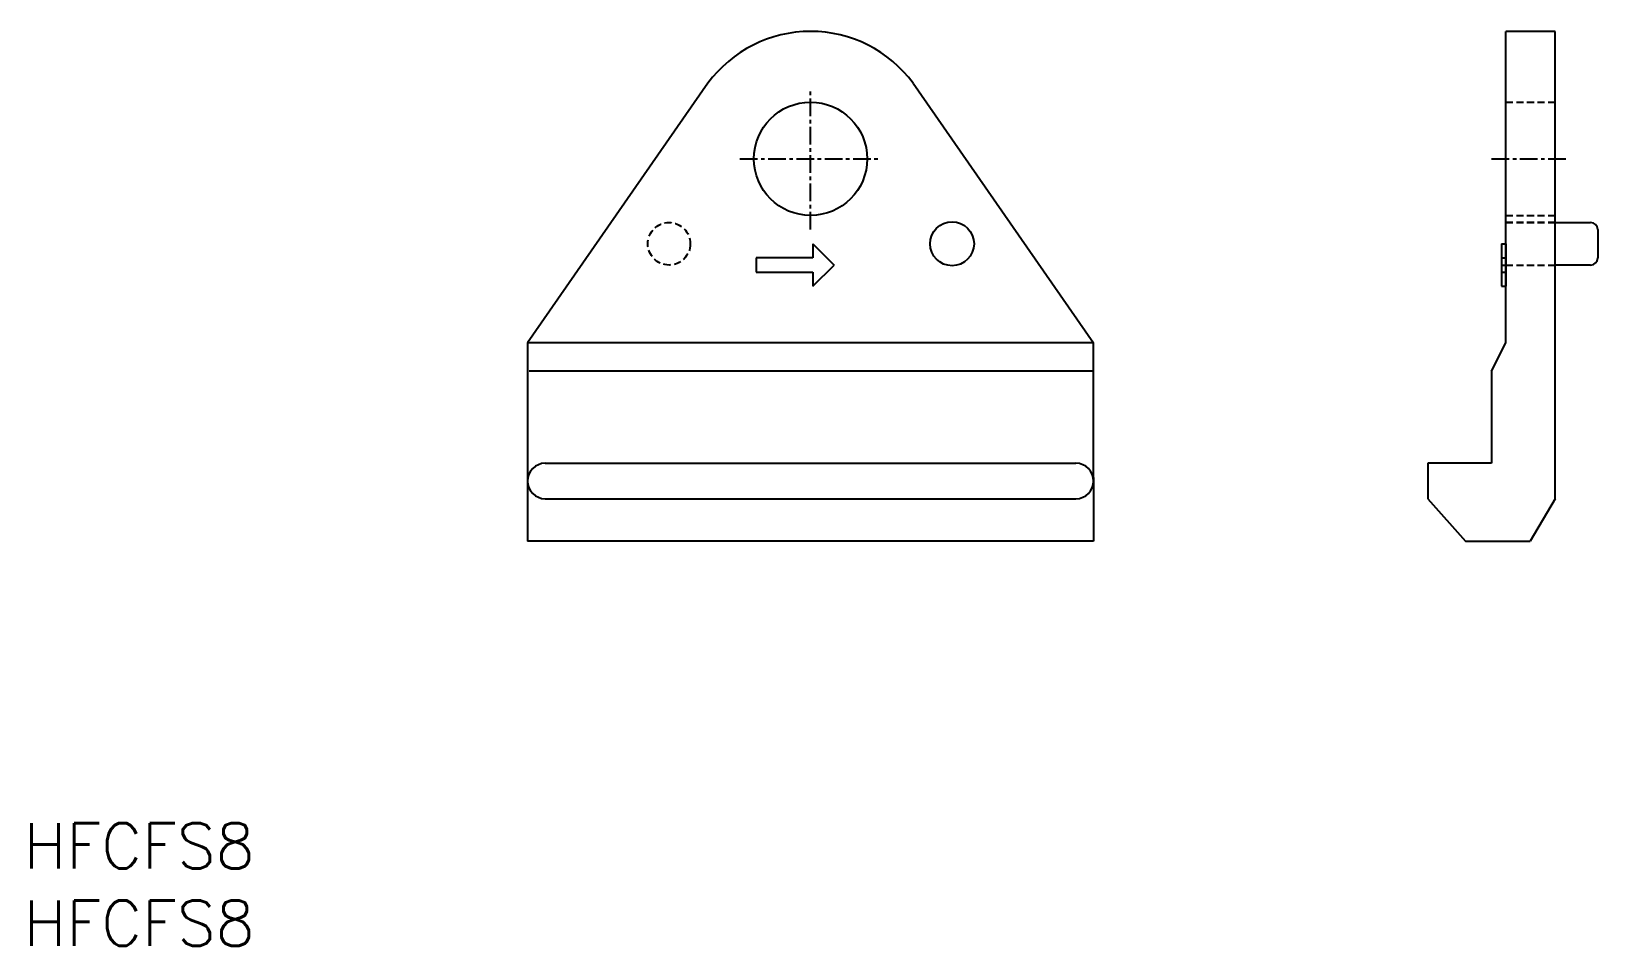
# Model space of a CAD drawing. Extents: x -55 to 56, y -29 to 36.
import ezdxf

# ---------------------------------------------------------------- set-up
doc = ezdxf.new("R2010")
doc.units = 0
doc.linetypes.add('CENTER', pattern=[2, 1.25, -0.25, 0.25, -0.25])
doc.linetypes.add('DASHED', pattern=[0.75, 0.5, -0.25])
doc.layers.get('0').update_dxf_attribs({"linetype": 'CONTINUOUS'})
doc.layers.add('CENTER', color=1, linetype='CENTER')
doc.styles.get("Standard").update_dxf_attribs({"font": 'txt.shx', "bigfont": 'bigfont.shx'})

msp = doc.modelspace()

# ---------------------------------------------------------------- linework, layer by layer
at = {"color": 7, "linetype": 'CONTINUOUS'}
for p, q in [((52.62, 36), (49.12, 36)), ((49.12, 14), (49.12, 36)), ((52.62, 6), (52.62, 36)), ((-7.25, 32.33), (-20, 14)), ((7.25, 32.33), (20, 14)), ((52.62, 22.5), (55.12, 22.5)), ((55.62, 22), (55.62, 20)), ((0.16, 20), (-3.84, 20)), ((-3.84, 20), (-3.84, 19)), ((0.16, 21), (0.16, 21)), ((0.16, 21), (0.16, 20)), ((0.16, 21), (1.66, 19.5)), ((48.82, 21), (48.82, 18)), ((48.82, 21), (49.12, 21)), ((48.82, 20), (49.12, 20)), ((49.12, 21), (49.12, 18)), ((-3.84, 19), (0.16, 19)), ((0.16, 18), (1.66, 19.5)), ((0.16, 19), (0.16, 18)), ((48.82, 19.5), (49.12, 19.5)), ((48.82, 19), (49.12, 19)), ((55.12, 19.5), (52.62, 19.5)), ((48.82, 18), (49.12, 18)), ((-20, 14), (-20, 4.5)), ((20, 14), (-20, 14)), ((20, 4.5), (20, 14)), ((48.12, 12), (49.12, 14)), ((19.89, 12), (-19.89, 12)), ((48.12, 12), (48.12, 5.5)), ((52.62, 3), (52.62, 6)), ((-20, 4.5), (-20, 0)), ((-18.75, 5.5), (18.75, 5.5)), ((20, 4.5), (20, 0)), ((43.62, 5.5), (43.62, 3)), ((48.12, 5.5), (43.62, 5.5)), ((-18.75, 3), (18.75, 3)), ((43.62, 3), (46.28, 0)), ((52.62, 3), (50.84, 0)), ((20, 0), (-20, 0)), ((46.28, 0), (50.84, 0))]:
    msp.add_line(p, q, dxfattribs=at)
at = {"color": 3, "linetype": 'DASHED'}
for p, q in [((49.12, 31), (52.62, 31)), ((49.12, 23), (52.62, 23)), ((49.12, 22.5), (52.62, 22.5)), ((52.62, 22.5), (49.12, 22.5)), ((49.12, 19.5), (52.62, 19.5))]:
    msp.add_line(p, q, dxfattribs=at)
at = {"color": 7, "linetype": 'CONTINUOUS'}
for centre, radius in [((0, 27), 4), ((10, 21), 1.55)]:
    msp.add_circle(centre, radius, dxfattribs=at)
at = {"color": 3, "linetype": 'DASHED'}
msp.add_circle((-10, 21), 1.5, dxfattribs=at)
at = {"color": 7, "linetype": 'CONTINUOUS'}
for centre, radius, start, end in [((0, 27), 9, 36.3384, 143.6616), ((55.12, 22), 0.5, 0, 90), ((55.12, 20), 0.5, 270, 0), ((-18.75, 4.25), 1.25, 90.0002, 270.0002), ((18.75, 4.25), 1.25, 269.9998, 89.9998)]:
    msp.add_arc(centre, radius, start, end, dxfattribs=at)
at = {"layer": 'CENTER', "color": 1, "linetype": 'CENTER'}
for p, q in [((0, 22), (0, 32)), ((-5, 27), (5, 27)), ((48.12, 27), (53.62, 27))]:
    msp.add_line(p, q, dxfattribs=at)

# ---------------------------------------------------------------- texts
at = {"color": 7, "linetype": 'CONTINUOUS'}
for p in [(-55.61, -23.1), (-55.61, -28.56)]:
    msp.add_text('HFCFS8', height=3.2, dxfattribs=at).set_placement(p)

doc.saveas('drawing.dxf')
